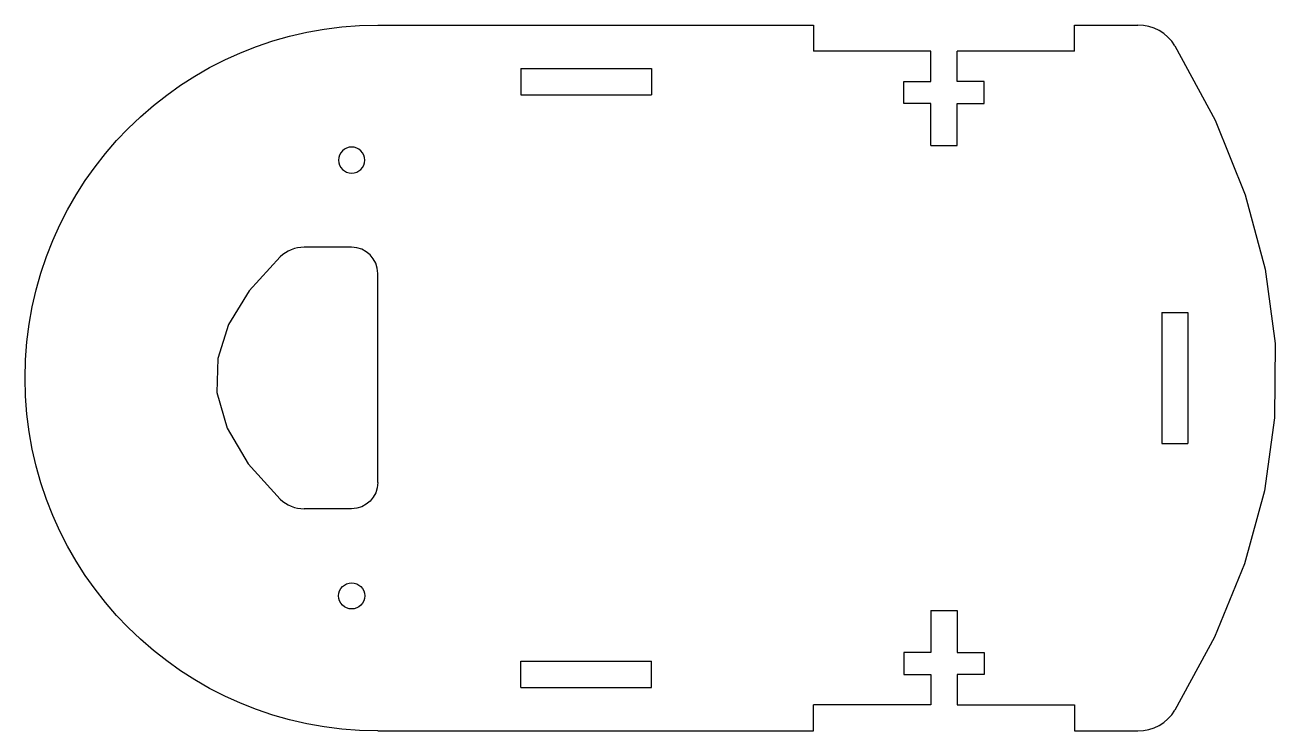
# Model space of a CAD drawing. Extents: x -10.6 to 3.8, y -4 to 4.
import ezdxf

# ---------------------------------------------------------------- set-up
doc = ezdxf.new("R2010")
doc.units = 0
doc.header["$MEASUREMENT"] = 0
doc.layers.add('VISIBLE', color=7, linetype='CONTINUOUS')

msp = doc.modelspace()

# ---------------------------------------------------------------- linework, layer by layer
at = {"layer": 'VISIBLE'}
for p, q in [((-6.5, 4.05, 0.3), (-1.5, 4.05, 0.3)), ((-1.5, 4.05, 0.3), (-1.5, 3.75, 0.3)), ((1.5, 4.05, 0.3), (2.224, 4.05, 0.3)), ((1.5, 3.75, 0.3), (1.5, 4.05, 0.3)), ((-0.15, 3.75, 0.3), (-1.5, 3.75, 0.3)), ((-0.15, 3.4, 0.3), (-0.15, 3.75, 0.3)), ((1.5, 3.75, 0.3), (0.15, 3.75, 0.3)), ((0.15, 3.4, 0.3), (0.15, 3.75, 0.3)), ((-4.858, 3.55, 0.3), (-4.858, 3.25, 0.3)), ((-4.858, 3.55, 0.3), (-3.358, 3.55, 0.3)), ((-3.358, 3.55, 0.3), (-3.358, 3.25, 0.3)), ((-0.462, 3.15, 0.3), (-0.462, 3.4, 0.3)), ((-0.462, 3.4, 0.3), (-0.15, 3.4, 0.3)), ((0.462, 3.4, 0.3), (0.15, 3.4, 0.3)), ((0.462, 3.15, 0.3), (0.462, 3.4, 0.3)), ((-4.858, 3.25, 0.3), (-3.358, 3.25, 0.3)), ((-0.15, 3.15, 0.3), (-0.462, 3.15, 0.3)), ((-0.15, 2.668, 0.3), (-0.15, 3.15, 0.3)), ((0.15, 3.15, 0.3), (0.462, 3.15, 0.3)), ((0.15, 2.668, 0.3), (0.15, 3.15, 0.3)), ((-0.15, 2.668, 0.3), (0.15, 2.668, 0.3)), ((-6.8, 1.5, 0.3), (-7.345, 1.5, 0.3)), ((-6.5, -1.2, 0.3), (-6.5, 1.2, 0.3)), ((2.5, 0.75, 0.3), (2.5, -0.75, 0.3)), ((2.5, 0.75, 0.3), (2.8, 0.75, 0.3)), ((2.8, 0.75, 0.3), (2.8, -0.75, 0.3)), ((2.5, -0.75, 0.3), (2.8, -0.75, 0.3)), ((-6.8, -1.5, 0.3), (-7.345, -1.5, 0.3)), ((-0.15, -2.668, 0.3), (-0.15, -3.15, 0.3)), ((-0.15, -2.668, 0.3), (0.15, -2.668, 0.3)), ((0.15, -2.668, 0.3), (0.15, -3.15, 0.3)), ((-0.462, -3.15, 0.3), (-0.462, -3.4, 0.3)), ((-0.15, -3.15, 0.3), (-0.462, -3.15, 0.3)), ((0.15, -3.15, 0.3), (0.462, -3.15, 0.3)), ((0.462, -3.15, 0.3), (0.462, -3.4, 0.3)), ((-4.858, -3.55, 0.3), (-4.858, -3.25, 0.3)), ((-4.858, -3.25, 0.3), (-3.358, -3.25, 0.3)), ((-3.358, -3.55, 0.3), (-3.358, -3.25, 0.3)), ((-0.462, -3.4, 0.3), (-0.15, -3.4, 0.3)), ((-0.15, -3.4, 0.3), (-0.15, -3.75, 0.3)), ((0.462, -3.4, 0.3), (0.15, -3.4, 0.3)), ((0.15, -3.4, 0.3), (0.15, -3.75, 0.3)), ((-4.858, -3.55, 0.3), (-3.358, -3.55, 0.3)), ((-1.5, -4.05, 0.3), (-1.5, -3.75, 0.3)), ((-0.15, -3.75, 0.3), (-1.5, -3.75, 0.3)), ((0.15, -3.75, 0.3), (1.5, -3.75, 0.3)), ((1.5, -3.75, 0.3), (1.5, -4.05, 0.3)), ((-6.5, -4.05, 0.3), (-1.5, -4.05, 0.3)), ((1.5, -4.05, 0.3), (2.224, -4.05, 0.3))]:
    msp.add_line(p, q, dxfattribs=at)
for points in [[(2.651, 3.81, 0.3), (3.113, 2.957, 0.3), (3.458, 2.103, 0.3), (3.687, 1.25, 0.3), (3.8, 0.396, 0.3), (3.796, -0.457, 0.3), (3.678, -1.296, 0.3), (3.448, -2.134, 0.3), (3.106, -2.972, 0.3), (2.651, -3.81, 0.3)], [(-7.62, 1.391, 0.3), (-7.975, 1.001, 0.3), (-8.214, 0.612, 0.3), (-8.337, 0.223, 0.3), (-8.346, -0.167, 0.3), (-8.231, -0.575, 0.3), (-7.989, -0.983, 0.3), (-7.62, -1.391, 0.3)]]:
    msp.add_polyline3d(points, dxfattribs=at)
at = {"layer": 'VISIBLE', "extrusion": (0, 0, -1)}
msp.add_circle((6.8, 2.5, -0.3), 0.15, dxfattribs=at)
at = {"layer": 'VISIBLE'}
msp.add_circle((-6.8, -2.5, 0.3), 0.15, dxfattribs=at)
at = {"layer": 'VISIBLE', "extrusion": (0, 0, -1)}
for centre, radius, start, end in [((6.5, 0, -0.3), 4.05, 270, 90), ((6.8, -1.2, -0.3), 0.3, 180, 270)]:
    msp.add_arc(centre, radius, start, end, dxfattribs=at)
at = {"layer": 'VISIBLE'}
for centre, radius, start, end in [((2.224, 3.55, 0.3), 0.5, 31.3724, 90), ((-7.345, 1.1, 0.3), 0.4, 90, 133.3693), ((-6.8, 1.2, 0.3), 0.3, 0, 90), ((-7.345, -1.1, 0.3), 0.4, 226.6307, 270), ((2.224, -3.55, 0.3), 0.5, 270, 328.6276)]:
    msp.add_arc(centre, radius, start, end, dxfattribs=at)

doc.saveas('drawing.dxf')
